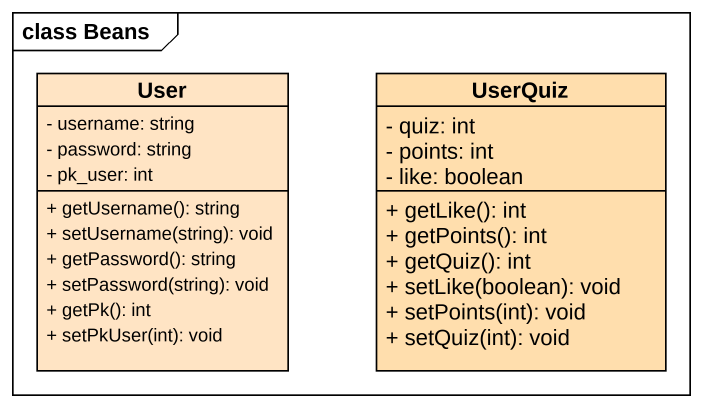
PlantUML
@startuml
mainframe class Beans
hide circle
hide empty members
skinparam classAttributeIconSize 0
class User #FFE4C4 {
  - username: string
  - password: string
  - pk_user: int
  + getUsername(): string
  + setUsername(string): void
  + getPassword(): string
  + setPassword(string): void
  + getPk(): int
  + setPkUser(int): void
}
class UserQuiz #FFDEAD {
  - quiz: int
  - points: int
  - like: boolean
  + getLike(): int
  + getPoints(): int
  + getQuiz(): int
  + setLike(boolean): void
  + setPoints(int): void
  + setQuiz(int): void
}
@enduml
